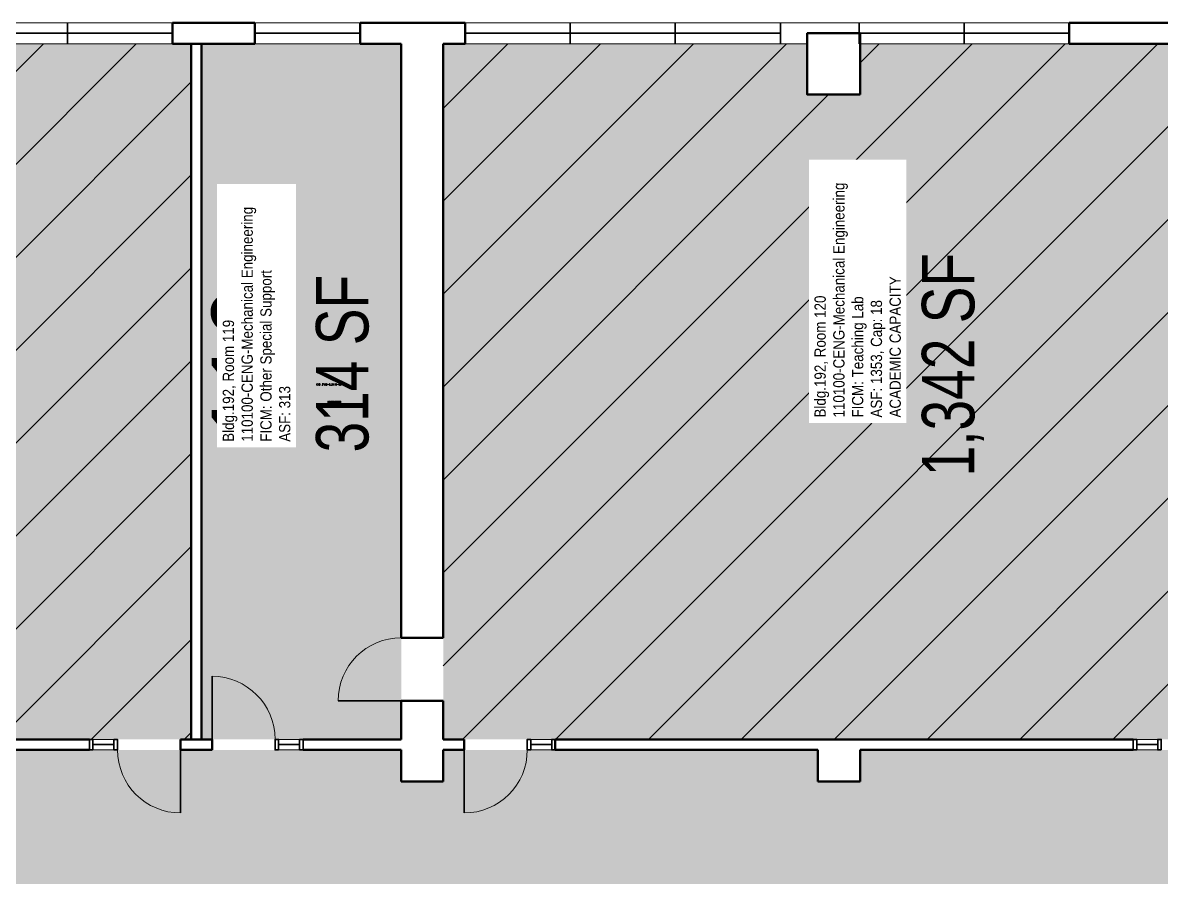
# Model space of a CAD drawing. Header units: inches. Extents: x -2539 to 2829, y -872 to 1370.
# Drawn here: x 1195 to 1845, y 360 to 848 of the extents above; entities that cross this region are included whole.
import ezdxf
from ezdxf.enums import TextEntityAlignment as Align

# ---------------------------------------------------------------- set-up
doc = ezdxf.new("R2010")
doc.units = ezdxf.units.IN
doc.header["$LTSCALE"] = 10
doc.header["$MEASUREMENT"] = 0
for name, color, linetype in [('A-DOOR', 2, 'CONTINUOUS'), ('A-GLAZ', 1, 'CONTINUOUS'), ('A-GLAZ-SILL', 2, 'CONTINUOUS'), ('A-IDEN-CNUM', 7, 'CONTINUOUS'), ('A-IDEN-RNUM', 7, 'CONTINUOUS'), ('A-IDEN-SNUM', 4, 'CONTINUOUS'), ('A-IDEN-VNUM', 4, 'CONTINUOUS'), ('A-WALL', 3, 'CONTINUOUS'), ('AREA-TEXT', 3, 'CONTINUOUS'), ('Rooms-Capacity', 4, 'CONTINUOUS'), ('Rooms-Category-Color', 7, 'CONTINUOUS'), ('Rooms-College-Color', 7, 'CONTINUOUS'), ('Rooms-Department-Color', 7, 'CONTINUOUS'), ('Rooms-Division-Color', 7, 'CONTINUOUS'), ('Rooms-Information', 7, 'CONTINUOUS')]:
    doc.layers.add(name, color=color, linetype=linetype)
doc.styles.add('AREA', font='arial.ttf', dxfattribs={"width": 0.75, "height": 12})
doc.styles.add('ROOMSNUMBER', font='TXT.SHX', dxfattribs={"height": 1})
doc.styles.add('ROOMVNUMBER', font='arial.ttf', dxfattribs={"width": 0.85, "height": 30})

msp = doc.modelspace()

# ---------------------------------------------------------------- hatches: boundary and pattern name
at = {"layer": 'Rooms-Capacity'}
h = msp.add_hatch(dxfattribs=at)
h.set_pattern_fill('ANSI31', color=256, scale=300, style=0)
h.paths.add_polyline_path([(859.27, 816.74), (865.27, 816.74), (865.27, 835.74), (1126.27, 835.74), (1126.17, 807.74), (1156.33, 807.74), (1156.33, 835.74), (1291.27, 835.74), (1291.27, 438.74), (859.27, 438.74)])
h = msp.add_hatch(dxfattribs=at)
h.set_pattern_fill('ANSI31', color=256, scale=300, style=0)
h.paths.add_polyline_path([(1435.27, 835.74), (1643.16, 835.74), (1643.16, 806.74), (1673.33, 806.74), (1673.33, 835.74), (1887.27, 835.74), (1887.27, 816.74), (1926.27, 816.74), (1926.27, 438.74), (1435.27, 438.74)])
at = {"layer": 'Rooms-Category-Color', "true_color": 0xadadad}
msp.add_hatch(color=253, dxfattribs=at).paths.add_polyline_path([(-2126.35, 410.51), (-2169.71, 324.86), (-1500.85, -13.78), (-1438.65, 109.06), (-1012.43, 109.06), (-1020.48, 93.14), (298.6, 184.38), (300.34, 159.45), (421.54, 167.92), (435.76, 193.97), (1164.22, 244.91), (1171.78, -164.73), (1119.94, -353.16), (1128.64, -354.34), (1230.83, -368.26), (1230.83, 249.57), (2221.36, 318.83), (2221.99, 309.86), (2323.74, 316.97), (2395.37, 325.04), (2449.27, 328.76), (2449.27, 468.74), (2389.27, 468.74), (2389.27, 414.74), (2363.27, 414.74), (2363.27, 432.74), (2149.27, 432.74), (2149.27, 414.74), (2125.27, 414.74), (2125.27, 432.74), (1911.27, 432.74), (1911.27, 414.74), (1887.27, 414.74), (1887.27, 432.74), (1673.27, 432.74), (1673.27, 414.74), (1649.27, 414.74), (1649.27, 432.74), (1435.27, 432.74), (1435.27, 414.74), (1411.27, 414.74), (1411.27, 432.74), (1150.27, 432.74), (1150.27, 414.74), (1126.27, 414.74), (1126.27, 432.74), (865.27, 432.74), (865.27, 414.74), (841.27, 414.74), (841.27, 432.74), (580.27, 432.74), (580.27, 414.74), (556.27, 414.74), (556.27, 432.74), (295.27, 432.74), (295.27, 414.74), (271.27, 414.74), (271.27, 433.49), (179.27, 433.49), (179.27, 414.74), (-356.74, 414.74), (-356.74, 645.55), (-226.99, 645.55), (-226.99, 749.74), (-356.74, 749.74), (-356.74, 757.74), (-338.74, 757.74), (-338.74, 816.74), (-356.74, 816.74), (-356.74, 840.74), (-484.63, 840.74), (-484.63, 551.75), (-484.63, 545.74), (-478.63, 545.74), (-478.63, 509.74), (-490.63, 509.74), (-490.63, 461.74), (-478.63, 461.74), (-478.63, 430.74), (-850.57, 430.74), (-957.87, 219.03), (-1529.51, 219.03), (-1574.12, 130.92)])
at = {"layer": 'Rooms-Category-Color', "true_color": 0xe3f498}
for points in [[(859.27, 816.74), (865.27, 816.74), (865.27, 835.74), (1126.27, 835.74), (1126.17, 807.74), (1156.33, 807.74), (1156.33, 835.74), (1291.27, 835.74), (1291.27, 438.74), (859.27, 438.74)], [(1297.27, 835.74), (1411.27, 835.74), (1411.27, 438.74), (1297.27, 438.74)], [(1435.27, 835.74), (1643.16, 835.74), (1643.16, 806.74), (1673.33, 806.74), (1673.33, 835.74), (1887.27, 835.74), (1887.27, 816.74), (1926.27, 816.74), (1926.27, 438.74), (1435.27, 438.74)]]:
    msp.add_hatch(color=61, dxfattribs=at).paths.add_polyline_path(points)
at = {"layer": 'Rooms-College-Color', "true_color": 0xadadad}
msp.add_hatch(color=253, dxfattribs=at).paths.add_polyline_path([(-2126.35, 410.51), (-2169.71, 324.86), (-1500.85, -13.78), (-1438.65, 109.06), (-1012.43, 109.06), (-1020.48, 93.14), (298.6, 184.38), (300.34, 159.45), (421.54, 167.92), (435.76, 193.97), (1164.22, 244.91), (1171.78, -164.73), (1119.94, -353.16), (1128.64, -354.34), (1230.83, -368.26), (1230.83, 249.57), (2221.36, 318.83), (2221.99, 309.86), (2323.74, 316.97), (2395.37, 325.04), (2449.27, 328.76), (2449.27, 468.74), (2389.27, 468.74), (2389.27, 414.74), (2363.27, 414.74), (2363.27, 432.74), (2149.27, 432.74), (2149.27, 414.74), (2125.27, 414.74), (2125.27, 432.74), (1911.27, 432.74), (1911.27, 414.74), (1887.27, 414.74), (1887.27, 432.74), (1673.27, 432.74), (1673.27, 414.74), (1649.27, 414.74), (1649.27, 432.74), (1435.27, 432.74), (1435.27, 414.74), (1411.27, 414.74), (1411.27, 432.74), (1150.27, 432.74), (1150.27, 414.74), (1126.27, 414.74), (1126.27, 432.74), (865.27, 432.74), (865.27, 414.74), (841.27, 414.74), (841.27, 432.74), (580.27, 432.74), (580.27, 414.74), (556.27, 414.74), (556.27, 432.74), (295.27, 432.74), (295.27, 414.74), (271.27, 414.74), (271.27, 433.49), (179.27, 433.49), (179.27, 414.74), (-356.74, 414.74), (-356.74, 645.55), (-226.99, 645.55), (-226.99, 749.74), (-356.74, 749.74), (-356.74, 757.74), (-338.74, 757.74), (-338.74, 816.74), (-356.74, 816.74), (-356.74, 840.74), (-484.63, 840.74), (-484.63, 551.75), (-484.63, 545.74), (-478.63, 545.74), (-478.63, 509.74), (-490.63, 509.74), (-490.63, 461.74), (-478.63, 461.74), (-478.63, 430.74), (-850.57, 430.74), (-957.87, 219.03), (-1529.51, 219.03), (-1574.12, 130.92)])
at = {"layer": 'Rooms-College-Color', "true_color": 0x99d7b2}
for points in [[(859.27, 816.74), (865.27, 816.74), (865.27, 835.74), (1126.27, 835.74), (1126.17, 807.74), (1156.33, 807.74), (1156.33, 835.74), (1291.27, 835.74), (1291.27, 438.74), (859.27, 438.74)], [(1297.27, 835.74), (1411.27, 835.74), (1411.27, 438.74), (1297.27, 438.74)], [(1435.27, 835.74), (1643.16, 835.74), (1643.16, 806.74), (1673.33, 806.74), (1673.33, 835.74), (1887.27, 835.74), (1887.27, 816.74), (1926.27, 816.74), (1926.27, 438.74), (1435.27, 438.74)]]:
    msp.add_hatch(color=253, dxfattribs=at).paths.add_polyline_path(points)
at = {"layer": 'Rooms-Department-Color', "true_color": 0xacacac}
msp.add_hatch(color=253, dxfattribs=at).paths.add_polyline_path([(-2126.35, 410.51), (-2169.71, 324.86), (-1500.85, -13.78), (-1438.65, 109.06), (-1012.43, 109.06), (-1020.48, 93.14), (298.6, 184.38), (300.34, 159.45), (421.54, 167.92), (435.76, 193.97), (1164.22, 244.91), (1171.78, -164.73), (1119.94, -353.16), (1128.64, -354.34), (1230.83, -368.26), (1230.83, 249.57), (2221.36, 318.83), (2221.99, 309.86), (2323.74, 316.97), (2395.37, 325.04), (2449.27, 328.76), (2449.27, 468.74), (2389.27, 468.74), (2389.27, 414.74), (2363.27, 414.74), (2363.27, 432.74), (2149.27, 432.74), (2149.27, 414.74), (2125.27, 414.74), (2125.27, 432.74), (1911.27, 432.74), (1911.27, 414.74), (1887.27, 414.74), (1887.27, 432.74), (1673.27, 432.74), (1673.27, 414.74), (1649.27, 414.74), (1649.27, 432.74), (1435.27, 432.74), (1435.27, 414.74), (1411.27, 414.74), (1411.27, 432.74), (1150.27, 432.74), (1150.27, 414.74), (1126.27, 414.74), (1126.27, 432.74), (865.27, 432.74), (865.27, 414.74), (841.27, 414.74), (841.27, 432.74), (580.27, 432.74), (580.27, 414.74), (556.27, 414.74), (556.27, 432.74), (295.27, 432.74), (295.27, 414.74), (271.27, 414.74), (271.27, 433.49), (179.27, 433.49), (179.27, 414.74), (-356.74, 414.74), (-356.74, 645.55), (-226.99, 645.55), (-226.99, 749.74), (-356.74, 749.74), (-356.74, 757.74), (-338.74, 757.74), (-338.74, 816.74), (-356.74, 816.74), (-356.74, 840.74), (-484.63, 840.74), (-484.63, 551.75), (-484.63, 545.74), (-478.63, 545.74), (-478.63, 509.74), (-490.63, 509.74), (-490.63, 461.74), (-478.63, 461.74), (-478.63, 430.74), (-850.57, 430.74), (-957.87, 219.03), (-1529.51, 219.03), (-1574.12, 130.92)])
at = {"layer": 'Rooms-Department-Color', "true_color": 0x99d7b2}
for points in [[(859.27, 816.74), (865.27, 816.74), (865.27, 835.74), (1126.27, 835.74), (1126.17, 807.74), (1156.33, 807.74), (1156.33, 835.74), (1291.27, 835.74), (1291.27, 438.74), (859.27, 438.74)], [(1297.27, 835.74), (1411.27, 835.74), (1411.27, 438.74), (1297.27, 438.74)], [(1435.27, 835.74), (1643.16, 835.74), (1643.16, 806.74), (1673.33, 806.74), (1673.33, 835.74), (1887.27, 835.74), (1887.27, 816.74), (1926.27, 816.74), (1926.27, 438.74), (1435.27, 438.74)]]:
    msp.add_hatch(color=253, dxfattribs=at).paths.add_polyline_path(points)
at = {"layer": 'Rooms-Division-Color', "true_color": 0xadadad}
msp.add_hatch(color=253, dxfattribs=at).paths.add_polyline_path([(-2126.35, 410.51), (-2169.71, 324.86), (-1500.85, -13.78), (-1438.65, 109.06), (-1012.43, 109.06), (-1020.48, 93.14), (298.6, 184.38), (300.34, 159.45), (421.54, 167.92), (435.76, 193.97), (1164.22, 244.91), (1171.78, -164.73), (1119.94, -353.16), (1128.64, -354.34), (1230.83, -368.26), (1230.83, 249.57), (2221.36, 318.83), (2221.99, 309.86), (2323.74, 316.97), (2395.37, 325.04), (2449.27, 328.76), (2449.27, 468.74), (2389.27, 468.74), (2389.27, 414.74), (2363.27, 414.74), (2363.27, 432.74), (2149.27, 432.74), (2149.27, 414.74), (2125.27, 414.74), (2125.27, 432.74), (1911.27, 432.74), (1911.27, 414.74), (1887.27, 414.74), (1887.27, 432.74), (1673.27, 432.74), (1673.27, 414.74), (1649.27, 414.74), (1649.27, 432.74), (1435.27, 432.74), (1435.27, 414.74), (1411.27, 414.74), (1411.27, 432.74), (1150.27, 432.74), (1150.27, 414.74), (1126.27, 414.74), (1126.27, 432.74), (865.27, 432.74), (865.27, 414.74), (841.27, 414.74), (841.27, 432.74), (580.27, 432.74), (580.27, 414.74), (556.27, 414.74), (556.27, 432.74), (295.27, 432.74), (295.27, 414.74), (271.27, 414.74), (271.27, 433.49), (179.27, 433.49), (179.27, 414.74), (-356.74, 414.74), (-356.74, 645.55), (-226.99, 645.55), (-226.99, 749.74), (-356.74, 749.74), (-356.74, 757.74), (-338.74, 757.74), (-338.74, 816.74), (-356.74, 816.74), (-356.74, 840.74), (-484.63, 840.74), (-484.63, 551.75), (-484.63, 545.74), (-478.63, 545.74), (-478.63, 509.74), (-490.63, 509.74), (-490.63, 461.74), (-478.63, 461.74), (-478.63, 430.74), (-850.57, 430.74), (-957.87, 219.03), (-1529.51, 219.03), (-1574.12, 130.92)])
at = {"layer": 'Rooms-Division-Color', "true_color": 0x99d7b2}
for points in [[(859.27, 816.74), (865.27, 816.74), (865.27, 835.74), (1126.27, 835.74), (1126.17, 807.74), (1156.33, 807.74), (1156.33, 835.74), (1291.27, 835.74), (1291.27, 438.74), (859.27, 438.74)], [(1297.27, 835.74), (1411.27, 835.74), (1411.27, 438.74), (1297.27, 438.74)], [(1435.27, 835.74), (1643.16, 835.74), (1643.16, 806.74), (1673.33, 806.74), (1673.33, 835.74), (1887.27, 835.74), (1887.27, 816.74), (1926.27, 816.74), (1926.27, 438.74), (1435.27, 438.74)]]:
    msp.add_hatch(color=253, dxfattribs=at).paths.add_polyline_path(points)

# ---------------------------------------------------------------- linework, layer by layer
at = {"layer": 'A-DOOR', "linetype": 'Continuous', "lineweight": 35, "extrusion": (2.04882e-50, 4.2914e-36, -1)}
msp.add_line((1303.27, 438.74), (1303.27, 474.74), dxfattribs=at)
at = {"layer": 'A-DOOR', "linetype": 'Continuous', "lineweight": 35, "extrusion": (-4.2914e-36, 2.0751e-50, -1)}
msp.add_line((1411.27, 460.74), (1375.27, 460.74), dxfattribs=at)
at = {"layer": 'A-DOOR', "linetype": 'Continuous', "lineweight": 35}
msp.add_line((1285.27, 432.74), (1285.27, 396.74), dxfattribs=at)
at = {"layer": 'A-DOOR', "linetype": 'Continuous', "lineweight": 35, "extrusion": (-2.04882e-50, -4.2914e-36, -1)}
msp.add_line((1447.27, 432.74), (1447.27, 396.74), dxfattribs=at)
at = {"layer": 'A-DOOR', "linetype": 'Continuous', "lineweight": 18}
for centre, start, end in [((1411.27, 460.74), 90, 180), ((1303.27, 438.74), 0, 90), ((1285.27, 432.74), 180, 270)]:
    msp.add_arc(centre, 36, start, end, dxfattribs=at)
at = {"layer": 'A-DOOR', "linetype": 'Continuous', "lineweight": 18, "extrusion": (-2.04882e-50, -4.2914e-36, -1)}
msp.add_arc((-1447.27, 432.74), 36, 180, 270, dxfattribs=at)
at = {"layer": 'A-GLAZ', "linetype": 'Continuous', "lineweight": 18}
for p, q in [((935.77, 847.74), (1280.77, 847.74)), ((1327.77, 847.74), (1387.77, 847.74)), ((1447.77, 847.74), (1792.77, 847.74)), ((1156.33, 835.74), (1280.77, 835.74)), ((1327.77, 835.74), (1387.77, 835.74)), ((1447.77, 835.74), (1643.16, 835.74)), ((1673.33, 835.74), (1792.77, 835.74)), ((1247.27, 438.74), (1235.27, 438.74)), ((1353.27, 438.74), (1341.27, 438.74)), ((1497.27, 438.74), (1485.27, 438.74)), ((1843.27, 438.74), (1831.27, 438.74)), ((1247.27, 432.74), (1235.27, 432.74)), ((1353.27, 432.74), (1341.27, 432.74)), ((1497.27, 432.74), (1485.27, 432.74)), ((1843.27, 432.74), (1831.27, 432.74))]:
    msp.add_line(p, q, dxfattribs=at)
at = {"layer": 'A-GLAZ', "linetype": 'Continuous', "lineweight": 35}
for p, q in [((1220.77, 835.74), (1220.77, 847.74)), ((1507.77, 835.74), (1507.77, 847.74)), ((1567.77, 835.74), (1567.77, 847.74)), ((1627.77, 847.74), (1627.77, 835.74)), ((1672.77, 835.74), (1672.77, 847.74)), ((1732.77, 835.74), (1732.77, 847.74))]:
    msp.add_line(p, q, dxfattribs=at)
for points in [[(1235.27, 432.74), (1235.27, 438.74), (1233.27, 438.74), (1233.27, 432.74)], [(1249.27, 432.74), (1249.27, 438.74), (1247.27, 438.74), (1247.27, 432.74)], [(1341.27, 432.74), (1341.27, 438.74), (1339.27, 438.74), (1339.27, 432.74)], [(1355.27, 432.74), (1355.27, 438.74), (1353.27, 438.74), (1353.27, 432.74)], [(1485.27, 432.74), (1485.27, 438.74), (1483.27, 438.74), (1483.27, 432.74)], [(1499.27, 432.74), (1499.27, 438.74), (1497.27, 438.74), (1497.27, 432.74)], [(1831.27, 432.74), (1831.27, 438.74), (1829.27, 438.74), (1829.27, 432.74)], [(1845.27, 432.74), (1845.27, 438.74), (1843.27, 438.74), (1843.27, 432.74)]]:
    msp.add_3dface(points, dxfattribs=at)
at = {"layer": 'A-GLAZ-SILL', "linetype": 'Continuous', "lineweight": 35}
for p, q in [((1160.77, 841.74), (1280.77, 841.74)), ((1327.77, 841.74), (1387.77, 841.74)), ((1447.77, 841.74), (1627.77, 841.74)), ((1672.77, 841.74), (1792.77, 841.74)), ((1247.27, 435.74), (1235.27, 435.74)), ((1353.27, 435.74), (1341.27, 435.74)), ((1497.27, 435.74), (1485.27, 435.74)), ((1843.27, 435.74), (1831.27, 435.74))]:
    msp.add_line(p, q, dxfattribs=at)
at = {"layer": 'A-WALL', "linetype": 'Continuous', "lineweight": 50}
for p, q in [((1280.77, 847.74), (1280.77, 835.74)), ((1327.77, 847.74), (1280.77, 847.74)), ((1327.77, 835.74), (1327.77, 847.74)), ((1387.77, 847.74), (1387.77, 835.74)), ((1447.77, 847.74), (1387.77, 847.74)), ((1447.77, 847.74), (1447.77, 835.74)), ((1792.77, 847.74), (1792.77, 835.74)), ((1948.77, 847.74), (1792.77, 847.74)), ((1291.27, 438.74), (1291.27, 835.74)), ((1291.27, 438.74), (1291.27, 835.74)), ((1297.27, 438.74), (1297.27, 835.74)), ((1411.27, 496.74), (1435.27, 496.74)), ((1423.27, 496.74), (1417.27, 496.74)), ((1411.27, 460.74), (1435.27, 460.74)), ((1423.27, 460.74), (1417.27, 460.74)), ((1285.27, 438.74), (1285.27, 432.74)), ((1303.27, 432.74), (1303.27, 438.74)), ((1447.27, 438.74), (1447.27, 432.74)), ((1499.27, 432.74), (1499.27, 438.74)), ((1233.27, 432.74), (1150.27, 432.74)), ((1303.27, 432.74), (1285.27, 432.74)), ((1411.27, 432.74), (1355.27, 432.74)), ((1411.27, 432.74), (1411.27, 414.74)), ((1435.27, 414.74), (1435.27, 432.74)), ((1447.27, 432.74), (1435.27, 432.74)), ((1621.27, 432.74), (1499.27, 432.74)), ((1649.27, 432.74), (1621.27, 432.74)), ((1649.27, 432.74), (1649.27, 414.74)), ((1673.27, 414.74), (1673.27, 432.74)), ((1829.27, 432.74), (1673.27, 432.74)), ((1411.27, 414.74), (1435.27, 414.74)), ((1649.27, 414.74), (1673.27, 414.74))]:
    msp.add_line(p, q, dxfattribs=at)
at = {"layer": 'A-WALL', "linetype": 'Continuous', "lineweight": 50, "flags": 128}
for points in [[(1327.77, 835.74), (1280.77, 835.74)], [(1411.27, 835.74), (1387.77, 835.74)], [(1447.77, 835.74), (1435.27, 835.74)], [(1887.27, 835.74), (1792.77, 835.74)], [(1233.27, 438.74), (971.27, 438.74)], [(1303.27, 438.74), (1285.27, 438.74)], [(1411.27, 438.74), (1355.27, 438.74)], [(1447.27, 438.74), (1435.27, 438.74)], [(1829.27, 438.74), (1499.27, 438.74)]]:
    msp.add_lwpolyline(points, dxfattribs=at)
at = {"layer": 'A-WALL', "linetype": 'Continuous', "lineweight": 50, "elevation": 0, "flags": 128}
for points in [[(1411.27, 496.74), (1411.27, 835.74)], [(1435.27, 496.74), (1435.27, 835.74)], [(1411.27, 438.74), (1411.27, 460.74)], [(1435.27, 438.74), (1435.27, 460.74)]]:
    msp.add_lwpolyline(points, dxfattribs=at)
at = {"layer": 'A-WALL', "linetype": 'Continuous', "lineweight": 50}
msp.add_3dface([(1673.33, 806.74), (1643.16, 806.74), (1643.16, 841.74), (1673.33, 841.74)], dxfattribs=at)

# ---------------------------------------------------------------- texts
at = {"layer": 'A-IDEN-CNUM', "style": 'ROOMSNUMBER', "width": 0.85}
for s, p in [('CAD #192-0_0119-00', (1362.85, 640.77)), ('CAD #192-0_0120-00', (1680.04, 640.68))]:
    msp.add_text(s, height=1, rotation=360, dxfattribs=at).set_placement(p)
at = {"layer": 'A-IDEN-RNUM', "style": 'ROOMSNUMBER', "width": 0.85}
for s, p in [('0119-00', (1369.23, 630.8)), ('0120-00', (1686.42, 630.7))]:
    msp.add_text(s, height=1, rotation=360, dxfattribs=at).set_placement(p)
at = {"layer": 'A-IDEN-SNUM', "style": 'ROOMSNUMBER', "width": 0.85}
for s, p in [('1920011900', (1369.23, 630.8)), ('1920012000', (1686.42, 630.7))]:
    msp.add_text(s, height=1, rotation=360, dxfattribs=at).set_placement(p)
at = {"layer": 'A-IDEN-VNUM', "style": 'ROOMVNUMBER', "width": 0.85}
for s, p in [('120', (1674.15, 667.02)), ('119', (1325.56, 653.18))]:
    msp.add_text(s, height=45, rotation=90, dxfattribs=at).set_placement(p, align=Align.MIDDLE_CENTER)
at = {"layer": 'AREA-TEXT', "style": 'AREA', "width": 0.75}
for s, p in [('1,342 SF', (1723.57, 652.59)), ('314 SF', (1377.58, 653.18))]:
    msp.add_text(s, height=30, rotation=90, dxfattribs=at).set_placement(p, align=Align.MIDDLE_CENTER)

# ---------------------------------------------------------------- next in the draw order: texts
at = {"layer": 'Rooms-Information', "width": 144, "attachment_point": 7, "rotation": 90, "style": 'ROOMVNUMBER', "bg_fill": 3, "box_fill_scale": 1.5, "bg_fill_color": 256, "bg_fill_true_color": 13158600, "bg_fill_transparency": 0}
for s, insert, char_height in [('Bldg.192, Room 120^M^J110100-CENG-Mechanical Engineering^M^JFICM: Teaching Lab^M^JASF: 1353, Cap: 18^M^JACADEMIC CAPACITY', (1696.65, 622.45), 6.42857), ('Bldg.192, Room 119^M^J110100-CENG-Mechanical Engineering^M^JFICM: Other Special Support^M^JASF: 313', (1348.06, 608.6), 6.4286)]:
    msp.add_mtext(s, dxfattribs=dict(at, insert=insert, char_height=char_height))

doc.saveas('drawing.dxf')
